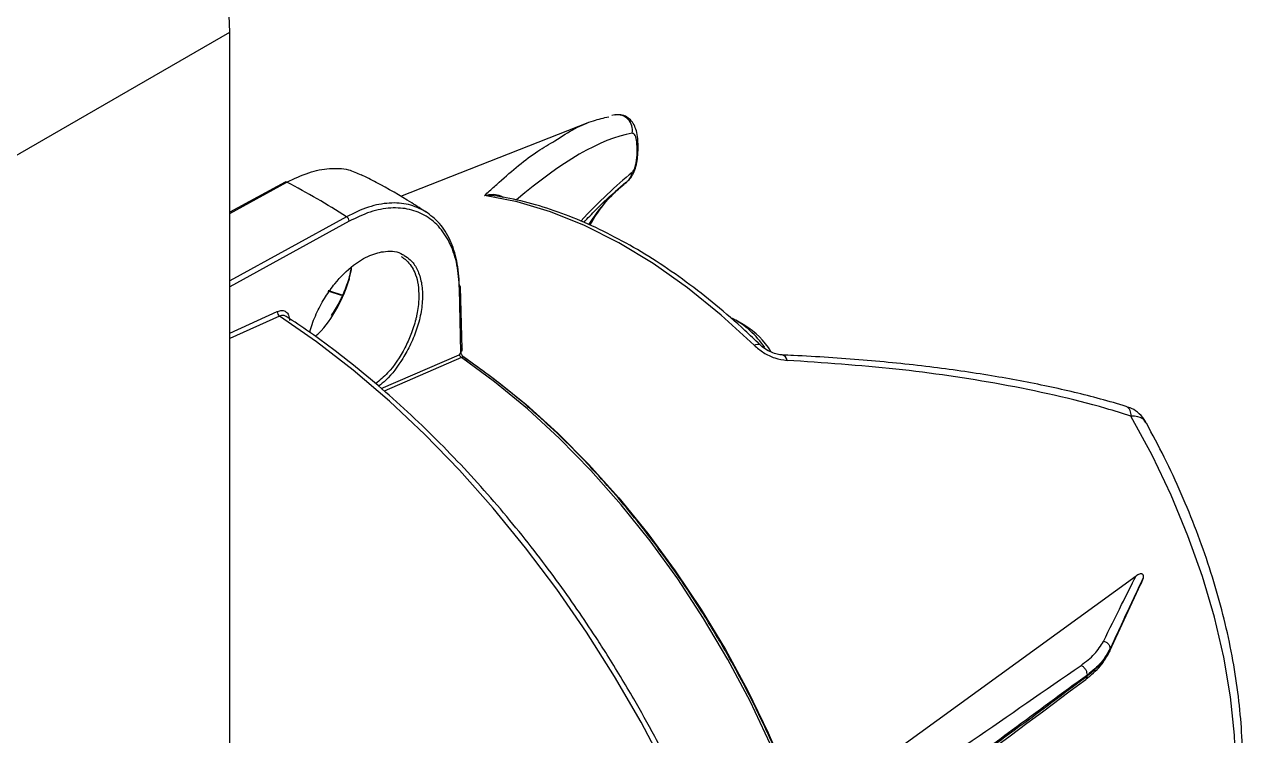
# Model space of a CAD drawing. Extents: x 8 to 113, y 1 to 87.
# Drawn here: x 82.059 to 86.803, y 71.25 to 74.021 of the extents above; entities that cross this region are included whole.
import ezdxf

# ---------------------------------------------------------------- set-up
doc = ezdxf.new("R2010")
doc.units = 0
doc.header["$MEASUREMENT"] = 0
doc.layers.add('OBJECT', color=7, linetype='CONTINUOUS')

msp = doc.modelspace()

# ---------------------------------------------------------------- linework, layer by layer
at = {"layer": 'OBJECT'}
for p, q in [((81.975, 73.4803), (82.8589, 73.9906)), ((82.8589, 69.0922), (82.8589, 73.9906)), ((84.2531, 73.6373), (83.5231, 73.351)), ((84.3582, 73.6681), (84.347, 73.6656)), ((84.3581, 73.6681), (84.3551, 73.6675)), ((84.4489, 73.5387), (84.4489, 73.5481)), ((84.4453, 73.5268), (84.4453, 73.5363)), ((83.074, 73.4063), (82.8589, 73.289)), ((82.8589, 73.2848), (83.081, 73.4059)), ((83.3133, 73.2718), (82.8589, 73.0223)), ((83.3231, 73.2539), (82.8589, 72.999)), ((83.2939, 72.9645), (83.2424, 72.9815)), ((83.7589, 72.7438), (83.7534, 72.991)), ((83.7632, 72.757), (83.7578, 72.9972)), ((82.8589, 72.8176), (83.0435, 72.9023)), ((83.0522, 72.884), (82.8589, 72.7971)), ((84.865, 72.8479), (84.8296, 72.8683)), ((83.7589, 72.7438), (83.752, 72.734)), ((83.4485, 72.6023), (83.752, 72.734)), ((83.7606, 72.7233), (83.4596, 72.5926)), ((85.0885, 70.9293), (86.3884, 71.873)), ((86.2864, 71.5805), (86.4055, 71.8388)), ((86.2877, 71.5899), (86.2877, 71.5861)), ((86.1987, 71.4862), (86.1987, 71.4839))]:
    msp.add_line(p, q, dxfattribs=at)
at = {"layer": 'OBJECT', "flags": 128}
for points in [[(82.8589, 73.9906), (82.8538, 74.1207), (82.8386, 74.2556), (82.8133, 74.3941), (82.7783, 74.535), (82.7338, 74.6772), (82.6801, 74.8194), (82.6178, 74.9604), (82.5474, 75.099), (82.4694, 75.234), (82.3846, 75.3643), (82.2937, 75.4888), (82.1973, 75.6063), (82.0965, 75.716), (81.992, 75.8168), (81.8846, 75.9079), (81.7754, 75.9885), (81.6653, 76.0579)], [(84.9007, 72.7709), (84.7722, 72.8887), (84.6409, 72.995), (84.5078, 73.089), (84.3739, 73.17), (84.2402, 73.2375), (84.1078, 73.2909), (83.9776, 73.3297), (83.8506, 73.3538)], [(83.2416, 72.9848), (83.2436, 72.9842), (83.2995, 72.9663)], [(84.9117, 70.1925), (84.8579, 70.3789), (84.7952, 70.5659), (84.7237, 70.7528), (84.6438, 70.9385), (84.5558, 71.1222), (84.4602, 71.3032), (84.3574, 71.4805), (84.2479, 71.6532), (84.1322, 71.8208), (84.0108, 71.9822), (83.8843, 72.1369), (83.7533, 72.284), (83.6183, 72.4229), (83.4801, 72.5529), (83.3392, 72.6735), (83.1964, 72.784), (83.0522, 72.884)], [(84.9007, 72.7709), (84.9077, 72.7738), (84.9138, 72.7752), (84.9189, 72.7751), (84.9228, 72.7736), (84.9237, 72.7728)], [(85.0941, 70.8818), (85.0332, 71.0505), (84.9632, 71.2183), (84.8847, 71.3843), (84.7981, 71.5473), (84.704, 71.7064), (84.603, 71.8605), (84.4958, 72.0086), (84.3829, 72.1499), (84.2651, 72.2833), (84.1432, 72.4082), (84.018, 72.5236), (83.8902, 72.6288), (83.7606, 72.7233)], [(83.7688, 72.7268), (83.8848, 72.6433), (84.0114, 72.5409), (84.1357, 72.4285), (84.2567, 72.3066), (84.3738, 72.1762), (84.4863, 72.0379), (84.5934, 71.8927), (84.6944, 71.7415), (84.7888, 71.5853), (84.8759, 71.4249), (84.9552, 71.2614), (85.0263, 71.0959), (85.0885, 70.9293)], [(86.4444, 70.2434), (86.4505, 70.2483), (86.5247, 70.3185), (86.5902, 70.4008), (86.6465, 70.4944), (86.6931, 70.5988), (86.7297, 70.7131), (86.7561, 70.8364), (86.772, 70.968), (86.7773, 71.1067), (86.772, 71.2515), (86.7561, 71.4014), (86.7297, 71.5552), (86.6931, 71.7118), (86.6465, 71.87), (86.5902, 72.0286), (86.5247, 72.1865), (86.4505, 72.3424), (86.3681, 72.4952)]]:
    msp.add_lwpolyline(points, dxfattribs=at)
at = {"layer": 'OBJECT'}
for centre, radius, start, end in [((84.3672, 73.6093), 0.0595, 348.3352, 98.7238), ((84.4269, 73.5484), 0.022, 326.6275, 357.8692), ((84.4269, 73.5389), 0.022, 326.6273, 357.821), ((83.0771, 73.3997), 0.00729, 57.7175, 115.3086), ((81.6629, 70.6812), 3.0716, 57.5008, 62.5045), ((84.8179, 72.8899), 0.6625, 128.9977, 147.8203), ((84.3739, 73.4494), 0.0517, 308.6782, 354.2407), ((83.3004, 73.2531), 0.0228, 2.1924, 55.3919), ((83.7506, 72.9962), 0.00726, 7.1468, 67.2114), ((83.7507, 72.9976), 0.00706, 292.3223, 356.6685), ((83.0648, 72.9012), 0.0213, 177.2104, 233.8019), ((84.6505, 72.5651), 0.3519, 34.0186, 62.2801), ((84.6999, 72.5803), 0.3144, 32.0583, 58.3322), ((83.7659, 72.7142), 0.0105, 60.6855, 120.1853), ((85.0039, 72.7088), 0.0251, 7.2584, 75.0685), ((86.3328, 72.5015), 0.0359, 349.8919, 61.0216)]:
    msp.add_arc(centre, radius, start, end, dxfattribs=at)
for centre, major_axis, ratio, start_param, end_param in [((82.7713, 69.8556), (1.8234, 3.7243), 0.229586, 0.168538, 0.491273), ((83.6354, 71.2261), (1.1478, 2.3444), 0.229586, 0.459515, 0.64789), ((87.1555, 72.6632), (0.7659, 2.3851), 0.199933, 1.976046, 1.977174)]:
    msp.add_ellipse(centre, major_axis=major_axis, ratio=ratio, start_param=start_param, end_param=end_param, dxfattribs=at)
for points, knots in [([(84.125, 73.5675), (84.1515, 73.5846), (84.2025, 73.6177), (84.2721, 73.6464), (84.3148, 73.6564), (84.3346, 73.661)], [0, 0, 0, 0, 0.365893, 0.706692, 1, 1, 1, 1]), ([(84.4485, 73.5476), (84.4485, 73.5538), (84.4487, 73.5731), (84.4448, 73.5979), (84.4371, 73.6232), (84.4246, 73.6444), (84.4056, 73.6608), (84.383, 73.6701), (84.3676, 73.6685), (84.3608, 73.6677)], [0, 0, 0, 0, 0.103248, 0.321276, 0.489573, 0.633299, 0.763184, 0.895607, 1, 1, 1, 1]), ([(84.4453, 73.5363), (84.4447, 73.5479), (84.4436, 73.5717), (84.4365, 73.5938), (84.4288, 73.5962), (84.4254, 73.5973)], [0, 0, 0, 0, 0.351631, 0.714779, 1, 1, 1, 1]), ([(83.8506, 73.3538), (83.8571, 73.3598), (83.8763, 73.3778), (83.946, 73.4406), (84.0322, 73.5138), (84.1028, 73.5547), (84.125, 73.5675)], [0, 0, 0, 0, 0.069072, 0.205279, 0.750349, 1, 1, 1, 1]), ([(84.4063, 73.41), (84.4089, 73.4119), (84.418, 73.4185), (84.4288, 73.4355), (84.4391, 73.4602), (84.4454, 73.4895), (84.4486, 73.5163), (84.4485, 73.5314), (84.4485, 73.5381)], [0, 0, 0, 0, 0.070268, 0.245141, 0.446305, 0.645645, 0.842828, 1, 1, 1, 1]), ([(84.4254, 73.4442), (84.4269, 73.4457), (84.4299, 73.4486), (84.4345, 73.4577), (84.4386, 73.4699), (84.4422, 73.4861), (84.4448, 73.5064), (84.4451, 73.5197), (84.4453, 73.5268)], [0, 0, 0, 0, 0.132637, 0.266189, 0.387936, 0.535863, 0.751073, 1, 1, 1, 1]), ([(83.081, 73.4059), (83.1096, 73.4197), (83.1667, 73.4472), (83.2477, 73.462), (83.3173, 73.4595), (83.3539, 73.442), (83.37, 73.4343)], [0, 0, 0, 0, 0.265424, 0.530172, 0.7943, 1, 1, 1, 1]), ([(83.6247, 73.2884), (83.6056, 73.3009), (83.5411, 73.343), (83.4562, 73.3921), (83.39, 73.4253), (83.3704, 73.4352)], [0, 0, 0, 0, 0.229113, 0.771373, 1, 1, 1, 1]), ([(84.2369, 73.2491), (84.2528, 73.266), (84.2977, 73.3136), (84.3543, 73.3657), (84.3944, 73.3991), (84.4068, 73.4094)], [0, 0, 0, 0, 0.275695, 0.775918, 1, 1, 1, 1]), ([(84.2609, 73.2389), (84.274, 73.2602), (84.3021, 73.3056), (84.3504, 73.3618), (84.3876, 73.3929), (84.4053, 73.4076)], [0, 0, 0, 0, 0.31536, 0.675098, 1, 1, 1, 1]), ([(83.8506, 73.3538), (83.8508, 73.3538), (83.8623, 73.3574), (83.8841, 73.3609), (83.9075, 73.3558), (83.9195, 73.3504), (83.9222, 73.3478), (83.9228, 73.3473)], [0, 0, 0, 0, 0.005273, 0.469835, 0.850703, 0.970344, 1, 1, 1, 1]), ([(83.8879, 73.353), (83.8755, 73.3542), (83.863, 73.3553), (83.8508, 73.3538), (83.8506, 73.3538)], [0, 0, 0, 0, 0.988035, 1, 1, 1, 1]), ([(84.9237, 72.7728), (84.9042, 72.7914), (84.8477, 72.8454), (84.7521, 72.9285), (84.6367, 73.0188), (84.5197, 73.0995), (84.4018, 73.1704), (84.2838, 73.231), (84.1661, 73.2809), (84.0497, 73.3195), (83.9569, 73.3425), (83.9037, 73.3505), (83.8879, 73.3529)], [0, 0, 0, 0, 0.058808, 0.170404, 0.282079, 0.393826, 0.505642, 0.617516, 0.729423, 0.841298, 0.953059, 1, 1, 1, 1]), ([(83.6209, 73.2919), (83.5996, 73.3023), (83.5569, 73.3232), (83.4807, 73.3276), (83.3988, 73.3131), (83.3418, 73.2856), (83.3133, 73.2718)], [0, 0, 0, 0, 0.249137, 0.498822, 0.749093, 1, 1, 1, 1]), ([(83.7534, 72.991), (83.7511, 73.0228), (83.7466, 73.0862), (83.7197, 73.166), (83.6793, 73.2305), (83.6254, 73.2768), (83.5604, 73.3033), (83.4863, 73.3085), (83.4063, 73.2941), (83.3508, 73.2673), (83.3231, 73.2539)], [0, 0, 0, 0, 0.125666, 0.250539, 0.37567, 0.500227, 0.625486, 0.75002, 0.875177, 1, 1, 1, 1]), ([(83.7534, 73.0029), (83.751, 73.0361), (83.7465, 73.1011), (83.7187, 73.1823), (83.6784, 73.249), (83.64, 73.2776), (83.6209, 73.2919)], [0, 0, 0, 0, 0.256106, 0.501078, 0.751626, 1, 1, 1, 1]), ([(83.1706, 72.821), (83.1717, 72.826), (83.1776, 72.8525), (83.198, 72.9003), (83.2297, 72.9595), (83.276, 73.0242), (83.3351, 73.0825), (83.404, 73.124), (83.4703, 73.1406), (83.5161, 73.1364), (83.5359, 73.1217), (83.5381, 73.1201)], [0, 0, 0, 0, 0.025775, 0.137946, 0.244843, 0.344697, 0.519202, 0.661237, 0.803272, 0.977779, 1, 1, 1, 1]), ([(83.5381, 73.1201), (83.5463, 73.115), (83.5658, 73.1028), (83.5885, 73.0698), (83.6053, 73.0234), (83.6112, 72.9662), (83.6056, 72.9029), (83.5894, 72.838), (83.5647, 72.7759), (83.526, 72.7058), (83.4828, 72.6468), (83.4478, 72.6189), (83.4382, 72.6113)], [0, 0, 0, 0, 0.0714844, 0.1699166, 0.2732039, 0.3791031, 0.4850036, 0.5882941, 0.6867305, 0.7786811, 0.9393721, 1, 1, 1, 1]), ([(83.5262, 73.1162), (83.5294, 73.1143), (83.5369, 73.1099), (83.5571, 73.0928), (83.5772, 73.063), (83.5917, 73.0172), (83.5939, 72.9869), (83.595, 72.971)], [0, 0, 0, 0, 0.076675, 0.180698, 0.540119, 0.757624, 1, 1, 1, 1]), ([(83.1913, 72.8057), (83.196, 72.8096), (83.2285, 72.8369), (83.2665, 72.8958), (83.2978, 72.9567), (83.3105, 72.988), (83.3165, 73.0048), (83.3193, 73.0135), (83.3207, 73.0179), (83.3214, 73.0202), (83.3217, 73.0213), (83.3219, 73.0218), (83.322, 73.0221), (83.322, 73.0222), (83.322, 73.0223), (83.322, 73.0224), (83.322, 73.0224), (83.322, 73.0224), (83.322, 73.0224), (83.322, 73.0224), (83.322, 73.0224), (83.322, 73.0224), (83.3255, 73.0259), (83.3243, 73.0374), (83.3318, 73.0554), (83.3326, 73.0692), (83.333, 73.0765)], [0, 0, 0, 0, 0.061774, 0.434324, 0.608863, 0.705435, 0.756041, 0.781923, 0.795008, 0.801587, 0.804885, 0.806537, 0.807363, 0.807776, 0.807983, 0.808087, 0.808139, 0.808164, 0.808177, 0.808183, 0.808187, 0.808188, 0.808191, 0.84849, 0.919928, 1, 1, 1, 1]), ([(83.2551, 72.8865), (83.2655, 72.9033), (83.288, 72.9395), (83.3133, 72.9995), (83.329, 73.047), (83.3317, 73.0715), (83.3322, 73.0758)], [0, 0, 0, 0, 0.275781, 0.593953, 0.928225, 1, 1, 1, 1]), ([(83.595, 72.971), (83.5948, 72.9575), (83.5945, 72.9342), (83.5902, 72.9054), (83.5867, 72.8877), (83.5847, 72.8787), (83.5787, 72.854), (83.566, 72.8145), (83.5324, 72.742), (83.4863, 72.6701), (83.4426, 72.6343), (83.4268, 72.6213)], [0, 0, 0, 0, 0.112962, 0.196078, 0.227699, 0.251113, 0.266321, 0.418662, 0.552271, 0.837445, 1, 1, 1, 1]), ([(83.0435, 72.9023), (83.0499, 72.9042), (83.0626, 72.9082), (83.0782, 72.9024), (83.0891, 72.889), (83.0908, 72.8747), (83.0917, 72.8675)], [0, 0, 0, 0, 0.250228, 0.500086, 0.750006, 1, 1, 1, 1]), ([(83.079, 72.8831), (83.0751, 72.8851), (83.0673, 72.889), (83.0572, 72.8857), (83.0522, 72.884)], [0, 0, 0, 0, 0.500024, 1, 1, 1, 1]), ([(84.432, 71.3936), (84.3979, 71.4512), (84.3501, 71.5319), (84.2755, 71.6479), (84.2104, 71.745), (84.1301, 71.858), (84.043, 71.9735), (83.949, 72.0907), (83.8492, 72.2072), (83.7444, 72.3214), (83.6354, 72.4322), (83.5228, 72.5386), (83.4072, 72.6398), (83.2891, 72.7347), (83.1794, 72.8164), (83.1089, 72.8629), (83.0788, 72.8827)], [0, 0, 0, 0, 0.093701, 0.131201, 0.193452, 0.257919, 0.32692, 0.398768, 0.472782, 0.548419, 0.625296, 0.70313, 0.781713, 0.860888, 0.940536, 1, 1, 1, 1]), ([(83.7709, 72.7234), (83.7702, 72.724), (83.7687, 72.725), (83.7666, 72.7272), (83.7647, 72.7295), (83.7626, 72.7326), (83.7605, 72.7364), (83.7592, 72.74), (83.7587, 72.7421), (83.7584, 72.7423), (83.7583, 72.7424)], [0, 0, 0, 0, 0.1014483, 0.2002735, 0.2963073, 0.3891415, 0.5650298, 0.7282193, 0.8808566, 1, 1, 1, 1]), ([(83.7631, 72.757), (83.763, 72.7547), (83.7627, 72.7501), (83.7602, 72.7459), (83.7589, 72.7438)], [0, 0, 0, 0, 0.497196, 1, 1, 1, 1]), ([(84.9007, 72.7709), (84.9125, 72.7609), (84.9361, 72.7411), (84.9819, 72.719), (85.0129, 72.7143), (85.0288, 72.712)], [0, 0, 0, 0, 0.326541, 0.652944, 1, 1, 1, 1]), ([(85.0103, 72.7331), (85.01, 72.7331), (85.0047, 72.733), (84.9901, 72.7356), (84.967, 72.7433), (84.9437, 72.7562), (84.9284, 72.7675), (84.9238, 72.7727), (84.9238, 72.7728)], [0, 0, 0, 0, 0.012318, 0.22129, 0.459132, 0.739178, 0.996688, 1, 1, 1, 1]), ([(83.752, 72.734), (83.7524, 72.7331), (83.7531, 72.7312), (83.7553, 72.7282), (83.7578, 72.7253), (83.7597, 72.7239), (83.7606, 72.7233)], [0, 0, 0, 0, 0.2577346, 0.5124762, 0.7590317, 1, 1, 1, 1]), ([(84.6502, 71.8053), (84.6502, 71.8053), (84.6289, 71.838), (84.5838, 71.903), (84.5123, 72.0012), (84.4345, 72.1008), (84.3504, 72.2011), (84.2613, 72.2998), (84.1678, 72.3956), (84.0707, 72.4874), (83.9706, 72.5739), (83.8705, 72.6535), (83.8034, 72.7004), (83.7709, 72.7232)], [0, 0, 0, 0, 0.0000722, 0.0863592, 0.175628, 0.2710904, 0.3703997, 0.4726079, 0.5769603, 0.6829251, 0.7901144, 0.8982438, 1, 1, 1, 1]), ([(86.3501, 72.5329), (86.3166, 72.5426), (86.2168, 72.5715), (86.0425, 72.6127), (85.8211, 72.6544), (85.5804, 72.6888), (85.3231, 72.715), (85.1305, 72.7276), (85.0251, 72.7323), (85.0104, 72.733)], [0, 0, 0, 0, 0.079801, 0.236917, 0.403777, 0.582442, 0.772957, 0.968423, 1, 1, 1, 1]), ([(86.3681, 72.4952), (86.3355, 72.5052), (86.1724, 72.5551), (85.8692, 72.6223), (85.4536, 72.6831), (85.1706, 72.7023), (85.0288, 72.712)], [0, 0, 0, 0, 0.077798, 0.389331, 0.69397, 1, 1, 1, 1]), ([(86.4281, 72.467), (86.4271, 72.4692), (86.4213, 72.4833), (86.4021, 72.5035), (86.3763, 72.524), (86.3569, 72.5298), (86.3497, 72.532)], [0, 0, 0, 0, 0.069654, 0.448091, 0.792246, 1, 1, 1, 1]), ([(86.427, 72.4665), (86.4258, 72.4697), (86.4213, 72.4821), (86.4006, 72.4931), (86.3774, 72.4946), (86.3681, 72.4952)], [0, 0, 0, 0, 0.170405, 0.66318, 1, 1, 1, 1]), ([(86.4426, 70.2438), (86.4526, 70.2513), (86.4885, 70.2781), (86.5429, 70.3349), (86.6054, 70.4133), (86.6595, 70.5016), (86.7057, 70.5986), (86.7433, 70.7041), (86.7721, 70.8174), (86.7918, 70.9377), (86.8024, 71.0643), (86.8037, 71.1961), (86.7958, 71.3323), (86.7789, 71.472), (86.753, 71.6143), (86.7185, 71.7584), (86.6755, 71.9034), (86.6245, 72.0484), (86.5655, 72.1924), (86.5007, 72.3327), (86.4522, 72.4232), (86.4286, 72.4673)], [0, 0, 0, 0, 0.020186, 0.07247, 0.125055, 0.17812, 0.231749, 0.285931, 0.340582, 0.395576, 0.450789, 0.506114, 0.561468, 0.616796, 0.672076, 0.727301, 0.782469, 0.837588, 0.892666, 0.947714, 1, 1, 1, 1]), ([(86.3884, 71.873), (86.393, 71.876), (86.3994, 71.8803), (86.4076, 71.8817), (86.4114, 71.8807), (86.4136, 71.8793), (86.4151, 71.8771), (86.416, 71.8743), (86.4164, 71.8696), (86.4158, 71.866), (86.4153, 71.8636)], [0, 0, 0, 0, 0.401423, 0.570182, 0.633485, 0.697359, 0.744457, 0.7915, 0.861685, 1, 1, 1, 1]), ([(86.261, 71.6172), (86.2846, 71.6649), (86.3269, 71.7503), (86.3696, 71.8355), (86.3884, 71.873)], [0, 0, 0, 0, 0.559993, 1, 1, 1, 1]), ([(86.4153, 71.8636), (86.3915, 71.8124), (86.3489, 71.7208), (86.3064, 71.6299), (86.2877, 71.5899)], [0, 0, 0, 0, 0.5600093, 1, 1, 1, 1]), ([(86.2877, 71.5861), (86.3114, 71.6372), (86.3537, 71.7285), (86.3961, 71.8206), (86.4147, 71.8611)], [0, 0, 0, 0, 0.560013, 1, 1, 1, 1]), ([(86.4147, 71.8611), (86.4126, 71.8536), (86.4102, 71.8454), (86.4058, 71.8395), (86.4053, 71.839)], [0, 0, 0, 0, 0.906359, 1, 1, 1, 1]), ([(84.7805, 71.5948), (84.7504, 71.6457), (84.7083, 71.7168), (84.6631, 71.7857), (84.6502, 71.8053)], [0, 0, 0, 0, 0.71531, 1, 1, 1, 1]), ([(86.1739, 71.5239), (86.1925, 71.5381), (86.2299, 71.5666), (86.2506, 71.6003), (86.261, 71.6172)], [0, 0, 0, 0, 0.498895, 1, 1, 1, 1]), ([(86.2877, 71.5899), (86.2873, 71.5929), (86.2868, 71.5974), (86.2835, 71.6033), (86.28, 71.6075), (86.2758, 71.6111), (86.2695, 71.615), (86.2643, 71.6163), (86.261, 71.6172)], [0, 0, 0, 0, 0.23958, 0.36844, 0.5, 0.631568, 0.760427, 1, 1, 1, 1]), ([(85.0996, 70.8889), (85.098, 70.8938), (85.082, 70.9449), (85.046, 71.0408), (84.9928, 71.1729), (84.9411, 71.2877), (84.8922, 71.3884), (84.8413, 71.4873), (84.8025, 71.5559), (84.7805, 71.5948)], [0, 0, 0, 0, 0.0205672, 0.2140011, 0.400114, 0.5747173, 0.6988931, 0.8296708, 1, 1, 1, 1]), ([(86.1929, 71.4698), (86.213, 71.4865), (86.2534, 71.52), (86.2751, 71.559), (86.286, 71.5786)], [0, 0, 0, 0, 0.49863, 1, 1, 1, 1]), ([(86.2877, 71.5899), (86.2773, 71.5713), (86.2567, 71.5341), (86.218, 71.5022), (86.1987, 71.4862)], [0, 0, 0, 0, 0.500039, 1, 1, 1, 1]), ([(86.1987, 71.4839), (86.218, 71.4996), (86.2567, 71.5312), (86.2773, 71.5678), (86.2877, 71.5861)], [0, 0, 0, 0, 0.499961, 1, 1, 1, 1]), ([(86.2838, 71.5752), (86.2846, 71.5761), (86.2869, 71.5793), (86.2874, 71.5833), (86.2877, 71.5861)], [0, 0, 0, 0, 0.304075, 1, 1, 1, 1]), ([(85.2096, 70.8593), (85.39, 70.9832), (85.7121, 71.2044), (86.0328, 71.4263), (86.1739, 71.5239)], [0, 0, 0, 0, 0.560011, 1, 1, 1, 1]), ([(86.1987, 71.4862), (86.1984, 71.4897), (86.198, 71.495), (86.1949, 71.5025), (86.1917, 71.5082), (86.1877, 71.5135), (86.1819, 71.5194), (86.1771, 71.5221), (86.1739, 71.5239)], [0, 0, 0, 0, 0.239487, 0.368378, 0.5, 0.631622, 0.760515, 1, 1, 1, 1]), ([(85.2422, 70.7597), (85.3841, 70.8659), (85.7003, 71.1025), (86.0175, 71.339), (86.1924, 71.4694)], [0, 0, 0, 0, 0.448744, 1, 1, 1, 1]), ([(86.1987, 71.4862), (86.1012, 71.4151), (85.9269, 71.2881), (85.7527, 71.1567), (85.6761, 71.0989)], [0, 0, 0, 0, 0.559937, 1, 1, 1, 1]), ([(85.6761, 71.0989), (85.7736, 71.1694), (85.9479, 71.2954), (86.1221, 71.4263), (86.1987, 71.4839)], [0, 0, 0, 0, 0.5600636, 1, 1, 1, 1]), ([(86.1923, 71.4695), (86.1932, 71.4701), (86.1951, 71.4716), (86.1979, 71.476), (86.1984, 71.4808), (86.1987, 71.4839)], [0, 0, 0, 0, 0.218195, 0.491747, 1, 1, 1, 1]), ([(84.9215, 70.2227), (84.9186, 70.2343), (84.9021, 70.2997), (84.8653, 70.4195), (84.8112, 70.5806), (84.7512, 70.7386), (84.6869, 70.892), (84.6251, 71.0271), (84.567, 71.1449), (84.5058, 71.2629), (84.4595, 71.3449), (84.432, 71.3936)], [0, 0, 0, 0, 0.029452, 0.16668, 0.302733, 0.436694, 0.566311, 0.692657, 0.782437, 0.870863, 1, 1, 1, 1])]:
    msp.add_open_spline(points, degree=3, knots=knots, dxfattribs=at)

doc.saveas('drawing.dxf')
